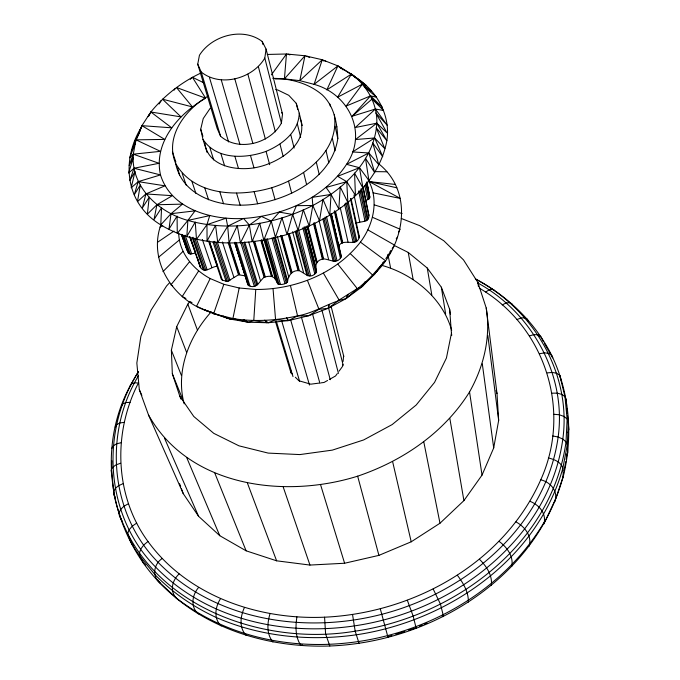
<?xml version="1.0" encoding="UTF-8"?>
<svg xmlns="http://www.w3.org/2000/svg" width="680" height="680" viewBox="0 0 680 680"><rect width="100%" height="100%" fill="white"/><g stroke="black" fill="none" stroke-linecap="round" stroke-linejoin="round"><path stroke-width="1.02" d="M479.332 288.142C545.012 326.425 572.22 410.397 540.744 479.825C503.914 563.236 413.466 613.122 324.572 617.193L325.601 633.964L329.834 646C430.398 642.167 534.395 579.088 562.556 478.66L563.388 475.949C573.189 435.888 569.653 392.36 551.548 355.113C535.143 322.243 507.518 296.012 475.312 278.766M324.572 617.193C258.629 620.058 187.96 596.275 147.968 541.467C114.52 495.915 112.727 432.548 138.414 383.019L134.402 382.815L131.529 383.784L130.212 385.764C92.004 456.824 113.79 548.046 176.026 597.813L178.066 599.641C220.643 633.505 276.021 647.819 329.834 646M115.311 497.505L113.959 494.844L111.622 470.084M111.673 468.01L111.877 460.768M272.808 78.361C290.471 78.395 308.584 83.257 322.243 94.852C334.169 106.037 337.144 122.978 337.807 138.618C332.001 176.621 292.349 197.863 257.626 203.762C226.1 209.227 182.988 199.35 175.576 163.276C164.492 136.399 185.708 109.259 208.02 96.186M566.193 459.578L567.052 453.483M161.083 224.273C147.271 261.409 174.361 302.03 210.808 312.162L205.054 310.021L229.78 319.022L248.455 322.226L253.776 320.637L255.765 289.476C295.137 289.68 335.835 273.692 360.417 242.131C373.473 224.672 379.389 199.75 368.169 179.928M216.98 266.245C211.302 266.585 204.306 274.423 200.149 266.857L197.778 258.791M468.358 602.149C468.673 592.085 463.258 582.998 457.351 575.246M342.805 364.361L342.618 366.291L339.091 371.135M343.077 361.471L343.621 355.7M378.437 163.582C413.814 191.496 405.067 243.601 375.683 272.646L379.142 267.945L374.552 274.219L361.462 287.232L345.797 298.75L328.032 308.354L308.754 315.716L288.609 320.569L268.286 322.762L248.455 322.226L243.312 319.617L246.891 321.954L213.622 313.76L196.554 306.315L210.179 278.545C193.409 269.535 179.095 252.883 178.695 233.112M281.401 123.08L282.531 114.146L266.093 49.121L262.183 41.455C242.871 26.834 211.82 35.394 199.435 55.276L197.736 64.158L217.115 128.341L220.583 136.246C238.663 152.073 270.436 143.522 281.401 123.08L264.8 58.055L266.093 49.121M296.913 616.887C295.418 626.501 295.214 637.228 300.951 645.558L302.286 644.836M263.968 239.972L275.527 279.582L277.984 283.985C280.916 285.141 284.928 284.291 287.317 282.251C288.116 275.885 292.026 269.85 299.336 270.666C305.55 273.666 310.53 280.109 316.514 272.076C314.678 265.608 316.047 260.006 323.62 258.868C329.74 259.326 336.949 264.707 341.156 257.091L331.389 213.749M491.342 585.327C492.6 575.169 486.336 566.075 479.442 559.258M210.188 108.273L203.226 118.567L200.71 129.26L202.971 139.323C216.299 160.038 245.438 158.814 266.067 151.385C281.996 144.67 298.75 131.996 299.243 113.186L296.242 103.309L288.787 95.319L277.678 89.939L275.731 89.599M169.405 282.905L166.6 285.931L151.002 310.267L140.887 336.243L136.841 363.01L139.315 389.615L148.537 415.029L183.243 493.646L198.585 516.307L219.776 535.696L246.118 550.817L276.615 560.813L309.952 565.063L344.607 563.244L378.913 555.373L411.213 541.798L439.986 523.226L463.913 500.616L482.026 475.108L493.697 447.95L498.661 420.368L497.004 393.533L486.225 308.006L477.912 282.531L463.513 259.904L443.853 240.805L419.841 225.726L401.26 218.458M365.806 200.447L368.9 199.078L369.852 197.191L366.834 181.849M562.556 478.66L563.703 472.634M564.086 470.628L565.811 461.584M148.537 415.029C189.082 487.212 284.988 498.95 357.654 476.17C402.73 460.929 444.133 432.769 469.548 391.935C483.829 366.435 490.969 337.127 486.225 308.006M394.442 245.548L408.229 252.441L427.261 268.039L441.346 287.215L449.625 309.255L451.443 333.234L446.429 358.028L434.546 382.398L416.177 405.025L392.148 424.583L363.673 439.935L332.325 450.126L299.88 454.58L268.175 453.092L238.969 445.833L213.775 433.355L193.792 416.491L179.834 396.253L172.338 373.787L171.369 350.217L176.698 326.663L187.833 304.13L189.788 301.656M212.857 313.284L227.894 318.376L223.227 316.183L229.78 319.022L232.9 318.606L239.181 287.988L255.765 289.476M184.178 403.844C175.329 371.135 189.142 336.192 211.268 311.814M511.742 566.491C513.842 556.274 506.855 547.119 499.086 541.365M175.576 163.276C194.114 196.375 239.411 197.293 271.779 187.714C303.059 177.998 339.983 151.75 334.262 114.724M221.357 277.449L221.468 279.48L222.394 280.118L227.426 281.546L238.484 274.797L245.862 275.918M270.045 613.623C267.231 622.888 266.348 634.049 272.909 641.979M355.87 223.38C360.519 220.94 370.022 222.989 368.815 214.871L363.12 187.272M149.107 115.787L149.608 113.874L148.155 116.629M568.029 432.743L568.599 430.763M543.668 524.271L555.577 499.12L563.388 475.949L562.836 468.273L567.29 444.958L568.378 421.949L567.129 418.948L564.969 396.644L559.716 375.284L556.69 373.277L552.304 372.436L547.23 372.887M566.958 455.558L567.808 452.71L567.29 444.958L566.024 441.873L567.129 418.948L563.941 416.423L559.308 414.783L553.953 414.273M554.787 501.695C558.663 491.47 550.46 482.001 540.744 479.825M138.694 134.19L140.93 128.01C120.743 161.441 125.757 203.754 160.76 224.884C198.552 247.613 245.828 246.559 286.994 234.515C331.253 220.244 377.68 189.406 386.869 140.692C390.932 114.427 375.87 89.08 353.532 76.024L359.72 80.614L351.416 74.086L337.892 65.892L322.26 59.747L314.083 84.346C348.984 94.019 367.965 132.957 346.536 164.339C324.156 198.364 283.135 215.815 243.533 218.467C211.446 220.192 171.02 209.125 160.506 174.921C153.238 142.579 178.602 113.892 204.756 98.753M287.742 281.172L275.383 237.413L281.971 217.77L286.994 234.515L292.672 214.481L296.421 205.674L312.817 205.487C344.003 188.776 374.527 160.633 376.839 123.173C377.442 103.564 366.826 85.603 351.416 74.086L326.817 89.904L337.892 65.892L340.875 68.297M338.478 246.508C342.796 237.099 356.796 248.004 359.372 236.921L351.033 198.56M213.622 313.76L223.83 284.3L239.181 287.988M150.178 113.892L150.841 111.996C164.373 95.514 181.577 82.093 200.881 73.049M244.443 607.504C240.338 616.275 238.909 627.844 246.185 635.4M138.728 134.13L141.907 125.664L150.841 111.996L181.007 116.892L162.469 99.169L192.44 106.93L176.443 87.49L205.632 98.175L192.381 77.24L203.516 82.679M141.907 125.664L132.065 150.153L135.456 142.613L129.736 157.819L133.28 154.173L135.975 139.851L164.747 139.4L141.907 125.664L171.683 127.814L150.841 111.996M220.507 598.706C215.186 606.849 213.358 618.766 221.229 625.983M138.371 135.073L134.376 142.554L135.975 139.851L160.471 151.343L133.28 154.173L129.174 165.401L133.433 157.267L128.613 173.06L133.994 168.24L159.018 163.302L133.28 154.173C130.679 186.796 158.508 212.287 187.867 220.422C229.449 232.16 274.661 224.731 312.817 205.487L312.179 197.353L331.05 194.429L338.827 208.939L340.238 186.975L347.863 202.546L346.757 181.679L337.646 176.307L359.482 167.705L368.883 180.395L365.491 158.261L374.723 172.703L368.857 152.966L352.512 151.946L374.671 137.972L384.812 148.656L376.184 127.661L386.869 140.692L376.839 123.173L355.291 127.525L375.411 109.021L383.639 110.517L372.053 99.067L352.147 116.255L375.411 109.021L387.132 125.145L375.802 112.914L387.005 132.881L376.839 123.173L355.436 139.544L374.671 137.972L382.729 156.706L372.742 142.936L378.743 164.67L368.857 152.966L346.536 164.339L359.482 167.705L363.001 188.156L354.552 173.111L355.453 195.33L346.757 181.679L326.077 187.442L331.05 194.429L329.749 215.364L322.966 199.333L319.506 220.753L312.817 205.487L309.23 226.151L303.314 209.729L298.12 230.333L292.672 214.481L279.319 212.109L271.269 221.059L263.806 240.15L259.692 223.15L252.119 241.51L249.356 225.02L243.533 218.467L227.673 226.219L217.761 242.599L215.56 225.309L207.085 240.992L206.95 224.663L209.746 215.602L187.867 220.422L177.284 233.393L177.072 216.112L168.988 229.118L171.02 213.698L182.461 204.127L156.901 204.756L147.373 214.183L149.218 197.225L142.383 207.901L145.877 193.944L164.968 185.835L138.193 181.636L131.172 187.825L135.031 171.555L129.888 180.404L133.994 168.24L160.506 174.921L138.193 181.636L134.292 194.718L140.309 185.028L137.445 201.688L145.877 193.944L172.338 195.687L156.901 204.756L154.037 219.504L161.577 207.723L160.76 224.884L171.02 213.698L195.049 210.851L187.867 220.422L186.839 236.385L195.262 222.062L196.477 239.385L206.95 224.663L226.083 218.178L227.673 226.219L229.092 242.734L237.286 225.692L240.465 242.871L249.356 225.02L261.486 216.418L271.269 221.059L275.4 237.328M130.212 385.764L138.346 371.637M138.38 371.883C99.926 431.35 104.865 515.856 155.474 566.916C213.333 626.611 305.107 640.305 383.197 620.075C469.072 598.102 550.384 530.596 562.81 439.076C571.769 374.017 533.435 309.102 476.008 279.454M138.542 375.615C103.377 433.559 109.854 513.808 158.244 562.479C215.144 620.865 305.116 634.159 381.701 614.329C465.91 592.764 545.708 526.719 558.144 437.002C566.737 375.096 531.837 312.469 477.649 282.88M111.716 448.562L113.263 445.885L116.544 443.827L121.074 442.714M398.565 232.016L400.163 229.262L372.546 217.345M159.086 104.023L161.185 100.581M115.192 427.1L116.688 424.66L119.876 422.986L124.279 422.331M198.628 270.954L182.189 296.556L185.92 298.426M121.414 406.087L122.833 403.886L125.885 402.577L130.109 402.365M198.619 587.427C192.151 594.847 190.069 607.036 198.416 613.972M389.81 252.042L391 250.316M392.19 248.582L394.57 245.123L367.888 229.891M234.575 242.454L247.945 284.861L248.736 285.634C256.522 289.501 259.42 281.24 264.078 277.253C267.971 276.063 273.258 275.102 275.527 279.582M396.219 238.825L397.383 237.158M174.089 90.168L175.287 88.459M378.089 269.314L374.552 274.219L346.664 298.103L348.194 294.312L345.797 298.75C329.103 302.345 314.67 312.987 297.56 315.902C276.344 320.662 254.43 321.912 232.9 318.606M379.882 266.815L381.08 265.149M382.287 263.483L383.486 261.817M271.363 74.877L286.467 53.992L304.963 55.76L322.26 59.747L323.714 60.996M197.736 64.158L201.229 72.012C220.448 87.601 252.756 78.659 264.8 58.055M337.322 373.558L335.554 375.98L329.35 379.474M385.866 258.527L390.005 252.85L388.135 255.102M190.256 79.365L191.496 77.8M179.078 573.937C172.542 580.134 169.439 590.359 176.026 597.813C289.416 685.61 472.566 643.535 544.374 521.849C545.7 512.1 538.313 504.654 529.933 501.271M189.49 261.8L170.901 284.852L172.703 285.931M253.776 320.637L267.18 322.728L264.656 320.186L268.286 322.762L275.578 319.727L288.039 320.628L286.56 317.815L288.609 320.569L297.56 315.902L308.754 315.716L318.979 309.264L328.032 308.354L329.052 304.657L328.525 308.091L339.107 300.05L357.255 288.592L361.462 287.232L365.067 281.928L362.559 286.144L385.399 260.644L360.417 242.131M352.147 116.255L370.515 95.905L376.592 97.206L364.2 86.751L371.433 91.332L362.414 84.159L337.637 97.197L351.416 74.086L366.316 85.527L362.414 84.159L346.179 106.054L370.515 95.905L382.202 107.058L372.053 99.067M162.137 558.518C153.646 564.247 151.555 576.793 160.438 583.287L178.066 599.641M162.962 271.609L182.988 251.387M322.26 59.747L299.812 80.648L284.427 78.88L275.375 78.974M147.968 541.467L143.778 544.977L140.785 549.04L139.425 553.01L139.918 556.283L143.488 563.21L145.707 565.25M158.499 257.278L179.248 240.057M337.892 65.892L314.083 84.346L299.812 80.648L304.963 55.76L284.427 78.88L286.467 53.992L267.24 54.451M136.689 523.098L132.294 526.141L129.124 529.805L127.661 533.528C132.498 549.151 144.721 561.808 154.793 574.481C172.38 592.62 193.443 606.909 216.325 617.534C260.091 636.616 309.06 641.469 356.133 634.831C447.406 621.282 537.149 560.099 562.836 468.273C561.119 461.941 554.115 459.357 548.361 457.938M157.539 242.292L173.978 231.098M485.69 292L489.149 289.833L492.218 289.238L494.428 290.3M128.375 503.736L123.845 506.294L120.564 509.558L119.025 513.017L119.468 516.129L122.188 521.407M327.573 380.469L324.028 382.466L320.96 382.857M160.004 227.103L162.749 225.59M502.214 304.895L506.073 302.982L509.464 302.608L511.879 303.815L512.592 305.541M123.029 483.684L118.431 485.758L115.098 488.614L113.526 491.81C133.773 599.717 256.148 647.929 355.181 631.159C453.5 617.006 551.837 545.029 566.024 441.873L562.81 439.076L558.144 437.002L552.746 435.973M419.466 626.34L422.305 625.09M424.201 624.257L427.04 623.016M516.876 319.566L521.101 317.959L524.79 317.832L527.383 319.209L528.122 320.977M527.706 546.592L529.261 546.006C532.083 535.763 524.527 526.533 515.992 521.909M120.623 463.25L116.025 464.839L112.693 467.287L111.112 470.228L111.537 473.187M388.909 636.471L391.884 635.537M395.853 634.279L404.778 631.448M408.74 630.198L415.684 627.997L416.228 628.447L413.168 616.131L407.337 600.287M529.423 335.894L533.979 334.628L537.931 334.798L540.693 336.362L543.396 341.76M181.339 234.532L188.385 253.062L190.323 254.065L195.713 253.011M539.614 353.727L544.45 352.852L548.649 353.337L551.548 355.113L552.729 357.892L551.174 355.207M318.92 383.12L310.751 384.183L298.868 380.74L295.358 377.23M552.067 393.15L557.319 393.168L561.85 394.392L564.969 396.644L566.202 399.576L566.593 405.484M375.334 171.632L386.886 171.785M373.167 192.848L400.401 198.458L369.257 181.619L395.25 184.416M369.257 181.619L396.848 187.807M442.187 616.369L443.173 616.624L443.113 614.839L440.487 604.171L433.177 589.016M381.421 265.243C413.185 274.048 442.587 297.823 451.681 330.344M374.298 204.867L402.092 213.554M287.997 54.136L289.858 54.918M210.179 278.545L223.83 284.3M189.338 301.41L191.989 302.566M306.867 56.202L309.697 57.587M351.441 74.894L353.175 75.752L340.127 67.243L343.111 69.904M324.411 60.597L326.171 61.591M245.327 275.731L246.22 276.258M133.255 545.139L131.733 543.702L128.435 535.874M350.302 253.666L372.844 275.298M292.553 374.416L291.159 373.005L290.42 368.934M368.126 214.072L368.815 214.871M157.76 580.014L160.438 583.287M337.832 264.112L357.255 288.592M538.662 334.968L539.928 336.608M368.832 193.273L369.333 194.131M323.391 273.122L339.107 300.05M544.433 343.553L550.137 353.413M341.317 256.02L331.389 214.871M300.135 118.38C309.315 143.93 278.622 162.724 257.397 167.22C238.094 171.479 207.961 167.076 204.893 143.352M281.673 112.43L282.531 114.146M359.031 643.271L355.181 631.159L352.537 614.499M139.315 389.615L141.856 395.411M164.492 438.149L198.585 516.307M559.716 375.284L561.06 380.111M186.821 457.869L219.776 535.696M336.115 125.009L336.906 126.947M179.834 396.253L181.016 399.151M172.338 373.787L182.546 398.99M214.82 473.144L246.118 550.817M307.42 280.373L318.979 309.264M171.369 350.217L181.458 375.572M176.698 326.663L186.532 352.18M247.426 483.098L276.615 560.813M187.833 304.13L197.319 329.808M179.588 483.692L180.684 486.676M181.416 488.665L183.243 493.646M181.756 234.362L188.385 253.062M181.569 234.541L186.915 250.282M183.727 235.356L190.323 254.065M182.529 235.067L189.142 253.768M185.096 235.169L191.675 253.878M190.434 237.728L195.33 251.77M189.856 236.614L200.694 267.707M189.652 236.768L200.149 266.857M192.261 237.77L203.405 269.875M194.76 238.187L205.844 270.3M193.035 237.209L204.493 270.325M196.452 238.68L207.162 269.807M283.237 487.084L309.952 565.063M202.343 239.445L211.905 267.589M172.507 152.175L175.856 162.044M182.146 173.238L186.15 185.096M209.27 240.899L222.394 280.118M209.508 242.08L217.319 265.378M208.547 241.085L221.468 279.48M213.087 242.165L226.108 281.409M191.981 181.594L195.933 193.46M214.106 241.29L227.426 281.546M217.362 242.156L229.942 280.423M215.857 241.935L228.803 281.197M222.402 241.97L233.861 277.253M204.722 187.901L208.581 199.801M229.398 242.361L239.717 274.669M228.777 242.335L239.105 274.635M228.14 242.496L238.484 274.797M496.052 390.524L497.004 393.533M235.144 243.398L245.012 274.72M234.71 242.428L247.945 284.861M236.325 242.556L249.959 285.982M200.71 129.26L202.938 136.349M219.801 191.828L223.558 203.754M202.971 139.323L207.111 152.481M239.496 255.705L240.456 258.731M235.067 242.216L248.736 285.634M209.907 147.756L213.69 159.91M240.805 242.769L254.303 286.238M243.865 242.904L256.955 285.379M242.258 242.565L255.705 286.034M320.577 484.763L344.607 563.244M244.732 241.918L257.788 284.41M248.719 242.114L260.423 280.594M220.898 153.663L224.612 165.827M253.113 240.754L264.078 277.253L265.276 276.837L254.651 241.34M201.229 72.012L220.583 136.246M276.233 320.951L292.995 376.592M275.375 321.198L290.981 372.861M236.555 193.145L240.167 205.113M253.997 241.468L264.648 276.955M234.906 156.392L238.51 168.589M209.491 77.597L228.582 141.95M281.63 320.714L299.642 381.395M261.825 240.125L272.552 276.683M261.307 239.904L272.051 276.454M260.967 240.881L271.43 276.42M359.082 235.934L359.372 236.921M265.846 238.782L279.106 284.486M264.979 239.309L277.984 283.985M264.63 239.445L277.355 283.109M254.167 191.76L257.626 203.762M221.289 80.002L239.938 144.508M267.282 238.791L280.5 284.503M290.598 319.745L309.476 385.041M271.949 237.906L284.997 283.662M274.644 237.481L287.317 282.251M250.503 155.609L253.98 167.841M273.334 237.371L286.331 283.144M277.346 236.376L288.779 277.117M234.796 78.803L252.875 143.48M301.401 317.075L319.974 383.52M281.902 235.858L292.077 272.57L291.04 273.232L280.56 235.509M281.299 236.121L291.49 272.833M177.65 168.054L179.613 175.117M271.779 187.714L275.085 199.758M288.099 233.946L298.095 270.708M289.382 233.903L299.336 270.666M288.753 233.826L298.732 270.589M266.067 151.385L269.679 164.679M357.654 476.17L378.913 555.373M247.869 74.179L265.353 139.018M312.562 314.092L330.25 379.695M292.604 231.676L303.56 272.544M295.97 230.911L307.896 275.893M295.205 231.302L306.892 275.255M298.537 229.713L310.641 275.74M297.083 230.052L309.238 276.063M288.541 181.203L291.695 193.29M258.417 66.87L275.375 131.827M321.938 310.165L338.453 373.422M302.855 227.825L314.798 273.904M279.973 144.16L283.169 156.468M304.912 227.009L316.514 272.076M304.011 227.026L315.911 273.113M306.977 226.21L316.421 263.135L317.169 262.293L308.014 226.389M305.524 227.171L315.8 267.147M305.15 226.958L316.481 271.014M380.29 608.829L388.008 637.381L387.923 636.786M262.183 41.455L262.956 44.498M328.559 307.904L343.179 365.194M307.258 225.743L316.693 262.667M331.109 306.349L343.808 356.583M313.403 223.244L322.397 259.19M290.768 134.691L294.117 148.061M314.661 222.904L323.62 258.868M314.007 222.98L322.983 258.935M303.62 172.558L306.637 184.688M319.039 220.456L328.627 259.53M297.389 123.998L300.653 137.403M322.873 218.96L333.089 261.146M325.142 217.031L335.767 261.298M299.243 113.186L302.226 125.562M296.242 103.309L297.738 109.506M323.935 218.246L334.356 261.469M326.442 216.401L337.025 260.678M316.319 162.214L319.2 174.386M330.973 213.783L341.156 257.091M330.166 214.761L340.382 258.051M290.453 285.617L297.56 315.902M335.623 211.616L342.788 242.607L341.708 243.185L334.279 211.174M334.773 210.808L342.184 242.828M392.64 461.712L411.213 541.798M326.043 150.696L328.822 162.894M340.28 207.893L348.024 242.02M344.582 204.102L353.124 242.403M347.14 202.555L355.835 241.91M332.392 138.567L335.096 150.781M345.78 203.048L354.51 242.386M348.151 201.705L356.813 241.06M335.147 126.386L337.807 138.618M329.868 104.066L330.319 106.097M350.438 198.56L359.014 237.949M354.008 194.998L359.805 221.995M358.632 191.004L364.981 221.144M360.935 188.887L367.438 220.09M360.026 190.663L366.341 220.822M362.993 187.246L368.9 215.866M361.777 188.955L368.041 219.113M364.769 185.359L367.701 199.682M366.945 182.869L369.852 197.191M366.962 184.067L368.62 192.253M366.546 182.835L369.673 198.186M365.763 183.727L368.9 199.078M387.906 254.379L390.567 267.818M423.844 442.127L439.986 523.226M408.229 252.441L413.125 279.37M449.846 418.464L463.913 500.616M427.261 268.039L431.808 294.975M441.346 287.215L445.655 314.118M451.443 333.234L451.767 335.282M449.625 309.255L450.432 314.415M469.548 391.935L482.026 475.108M482.307 363.834L493.697 447.95M477.912 282.531L478.456 286.722M487.832 335.461L498.661 420.368M566.822 408.467L567.307 413.534M567.511 415.565L567.902 419.62M568.097 421.651L568.888 429.769M273.037 288.685L275.578 319.727M247.69 281.851L247.758 283.832"/></g></svg>
